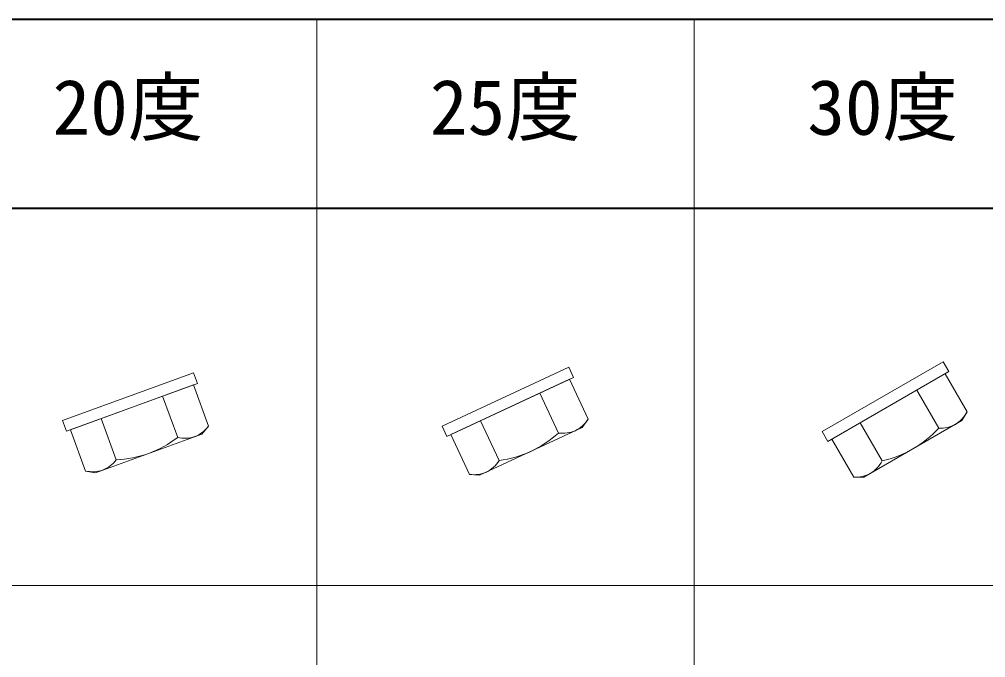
# Model space of a CAD drawing. Units: millimetres, scale not verified. Extents: x -975 to 975, y -650 to 695.
# Drawn here: x -503.8 to -247.7, y 480.8 to 650 of the extents above; entities that cross this region are included whole.
import ezdxf
from ezdxf.enums import TextEntityAlignment as Align

# ---------------------------------------------------------------- set-up
doc = ezdxf.new("R2010")
doc.units = ezdxf.units.MM
doc.header["$LTSCALE"] = 5
doc.layers.add('0-0_0', color=3, linetype='Continuous', lineweight=9)
doc.layers.add('F-0', color=4, linetype='Continuous', lineweight=9)
doc.styles.add('ＭＳ ゴシック', font='')
doc.styles.get('ＭＳ ゴシック').set_extended_font_data('MS Gothic')

msp = doc.modelspace()

# ---------------------------------------------------------------- linework, layer by layer
at = {"layer": '0-0_0'}
for p, q in [((-258.979, 559.25), (-257.479, 556.652)), ((-457.616, 556.327), (-456.59, 553.508)), ((-358.233, 557.818), (-356.965, 555.1)), ((-289.521, 538.152), (-257.479, 556.652)), ((-288.5, 538.741), (-258.5, 556.062)), ((-258.5, 556.062), (-252.67, 545.965)), ((-491.358, 540.854), (-456.59, 553.508)), ((-390.499, 539.463), (-356.965, 555.1)), ((-389.43, 539.961), (-358.034, 554.601)), ((-358.034, 554.601), (-353.106, 544.034)), ((-490.25, 541.257), (-457.698, 553.105)), ((-457.698, 553.105), (-453.71, 542.148)), ((-365.884, 550.941), (-360.956, 540.373)), ((-266, 551.732), (-260.17, 541.634)), ((-465.836, 550.143), (-461.848, 539.186)), ((-252.67, 545.965), (-254.01, 543.644)), ((-482.112, 544.219), (-478.124, 533.262)), ((-381.581, 543.621), (-376.653, 533.054)), ((-353.106, 544.034), (-354.643, 541.838)), ((-281, 543.072), (-275.17, 532.974)), ((-279.99, 528.644), (-254.01, 543.644)), ((-490.25, 541.257), (-486.262, 530.3)), ((-453.71, 542.148), (-455.432, 540.095)), ((-381.833, 529.16), (-354.643, 541.838)), ((-483.623, 529.835), (-455.432, 540.095)), ((-389.43, 539.961), (-384.503, 529.393)), ((-288.5, 538.741), (-282.67, 528.644)), ((-483.623, 529.835), (-486.262, 530.3)), ((-381.833, 529.16), (-384.503, 529.393)), ((-279.99, 528.644), (-282.67, 528.644))]:
    msp.add_line(p, q, dxfattribs=at)
for points in [[(-289.521, 538.152), (-291.021, 540.75), (-258.979, 559.25)], [(-491.358, 540.854), (-492.384, 543.673), (-457.616, 556.327)], [(-390.499, 539.463), (-391.767, 542.182), (-358.233, 557.818)]]:
    msp.add_lwpolyline(points, dxfattribs=at)
for centre, radius, start, end in [((-260.333, 549.973), 8.648, 301.999, 332.385), ((-360.391, 548.695), 8.648, 296.999, 327.385), ((-460.56, 547.427), 8.648, 291.999, 322.385), ((-381.605, 563.348), 30.891, 295.639, 311.949), ((-359.845, 548.954), 8.652, 262.622, 292.994), ((-282.743, 562.722), 30.891, 300.639, 316.949), ((-259.811, 550.279), 8.652, 267.622, 297.994), ((-480.417, 563.873), 30.891, 290.639, 306.949), ((-459.994, 547.637), 8.652, 257.622, 287.994), ((-380.98, 563.64), 30.891, 278.051, 294.361), ((-282.146, 563.067), 30.891, 283.051, 299.361), ((-484.976, 538.544), 8.652, 292.006, 322.378), ((-479.768, 564.109), 30.891, 273.051, 289.361), ((-383.94, 537.718), 8.652, 297.006, 327.378), ((-282.836, 536.986), 8.652, 302.006, 332.378), ((-484.408, 538.747), 8.648, 257.615, 288.001), ((-383.391, 537.97), 8.648, 262.615, 293.001), ((-282.31, 537.284), 8.648, 267.615, 298.001)]:
    msp.add_arc(centre, radius, start, end, dxfattribs=at)
at = {"layer": 'F-0', "color": 6, "lineweight": 40}
for p, q in [((-975, 650), (975, 650)), ((-975, 600), (975, 600))]:
    msp.add_line(p, q, dxfattribs=at)
at = {"layer": 'F-0'}
for p, q in [((-425, 650), (-425, -650)), ((-325, 650), (-325, -650)), ((-925, 500), (975, 500))]:
    msp.add_line(p, q, dxfattribs=at)

# ---------------------------------------------------------------- texts
at = {"layer": 'F-0', "color": 7, "style": 'ＭＳ ゴシック'}
for s, p in [('20度', (-495, 615)), ('25度', (-395, 615)), ('30度', (-295, 615))]:
    msp.add_text(s, height=14.66, dxfattribs=at).set_placement(p, align=Align.BOTTOM_LEFT)

doc.saveas('drawing.dxf')
